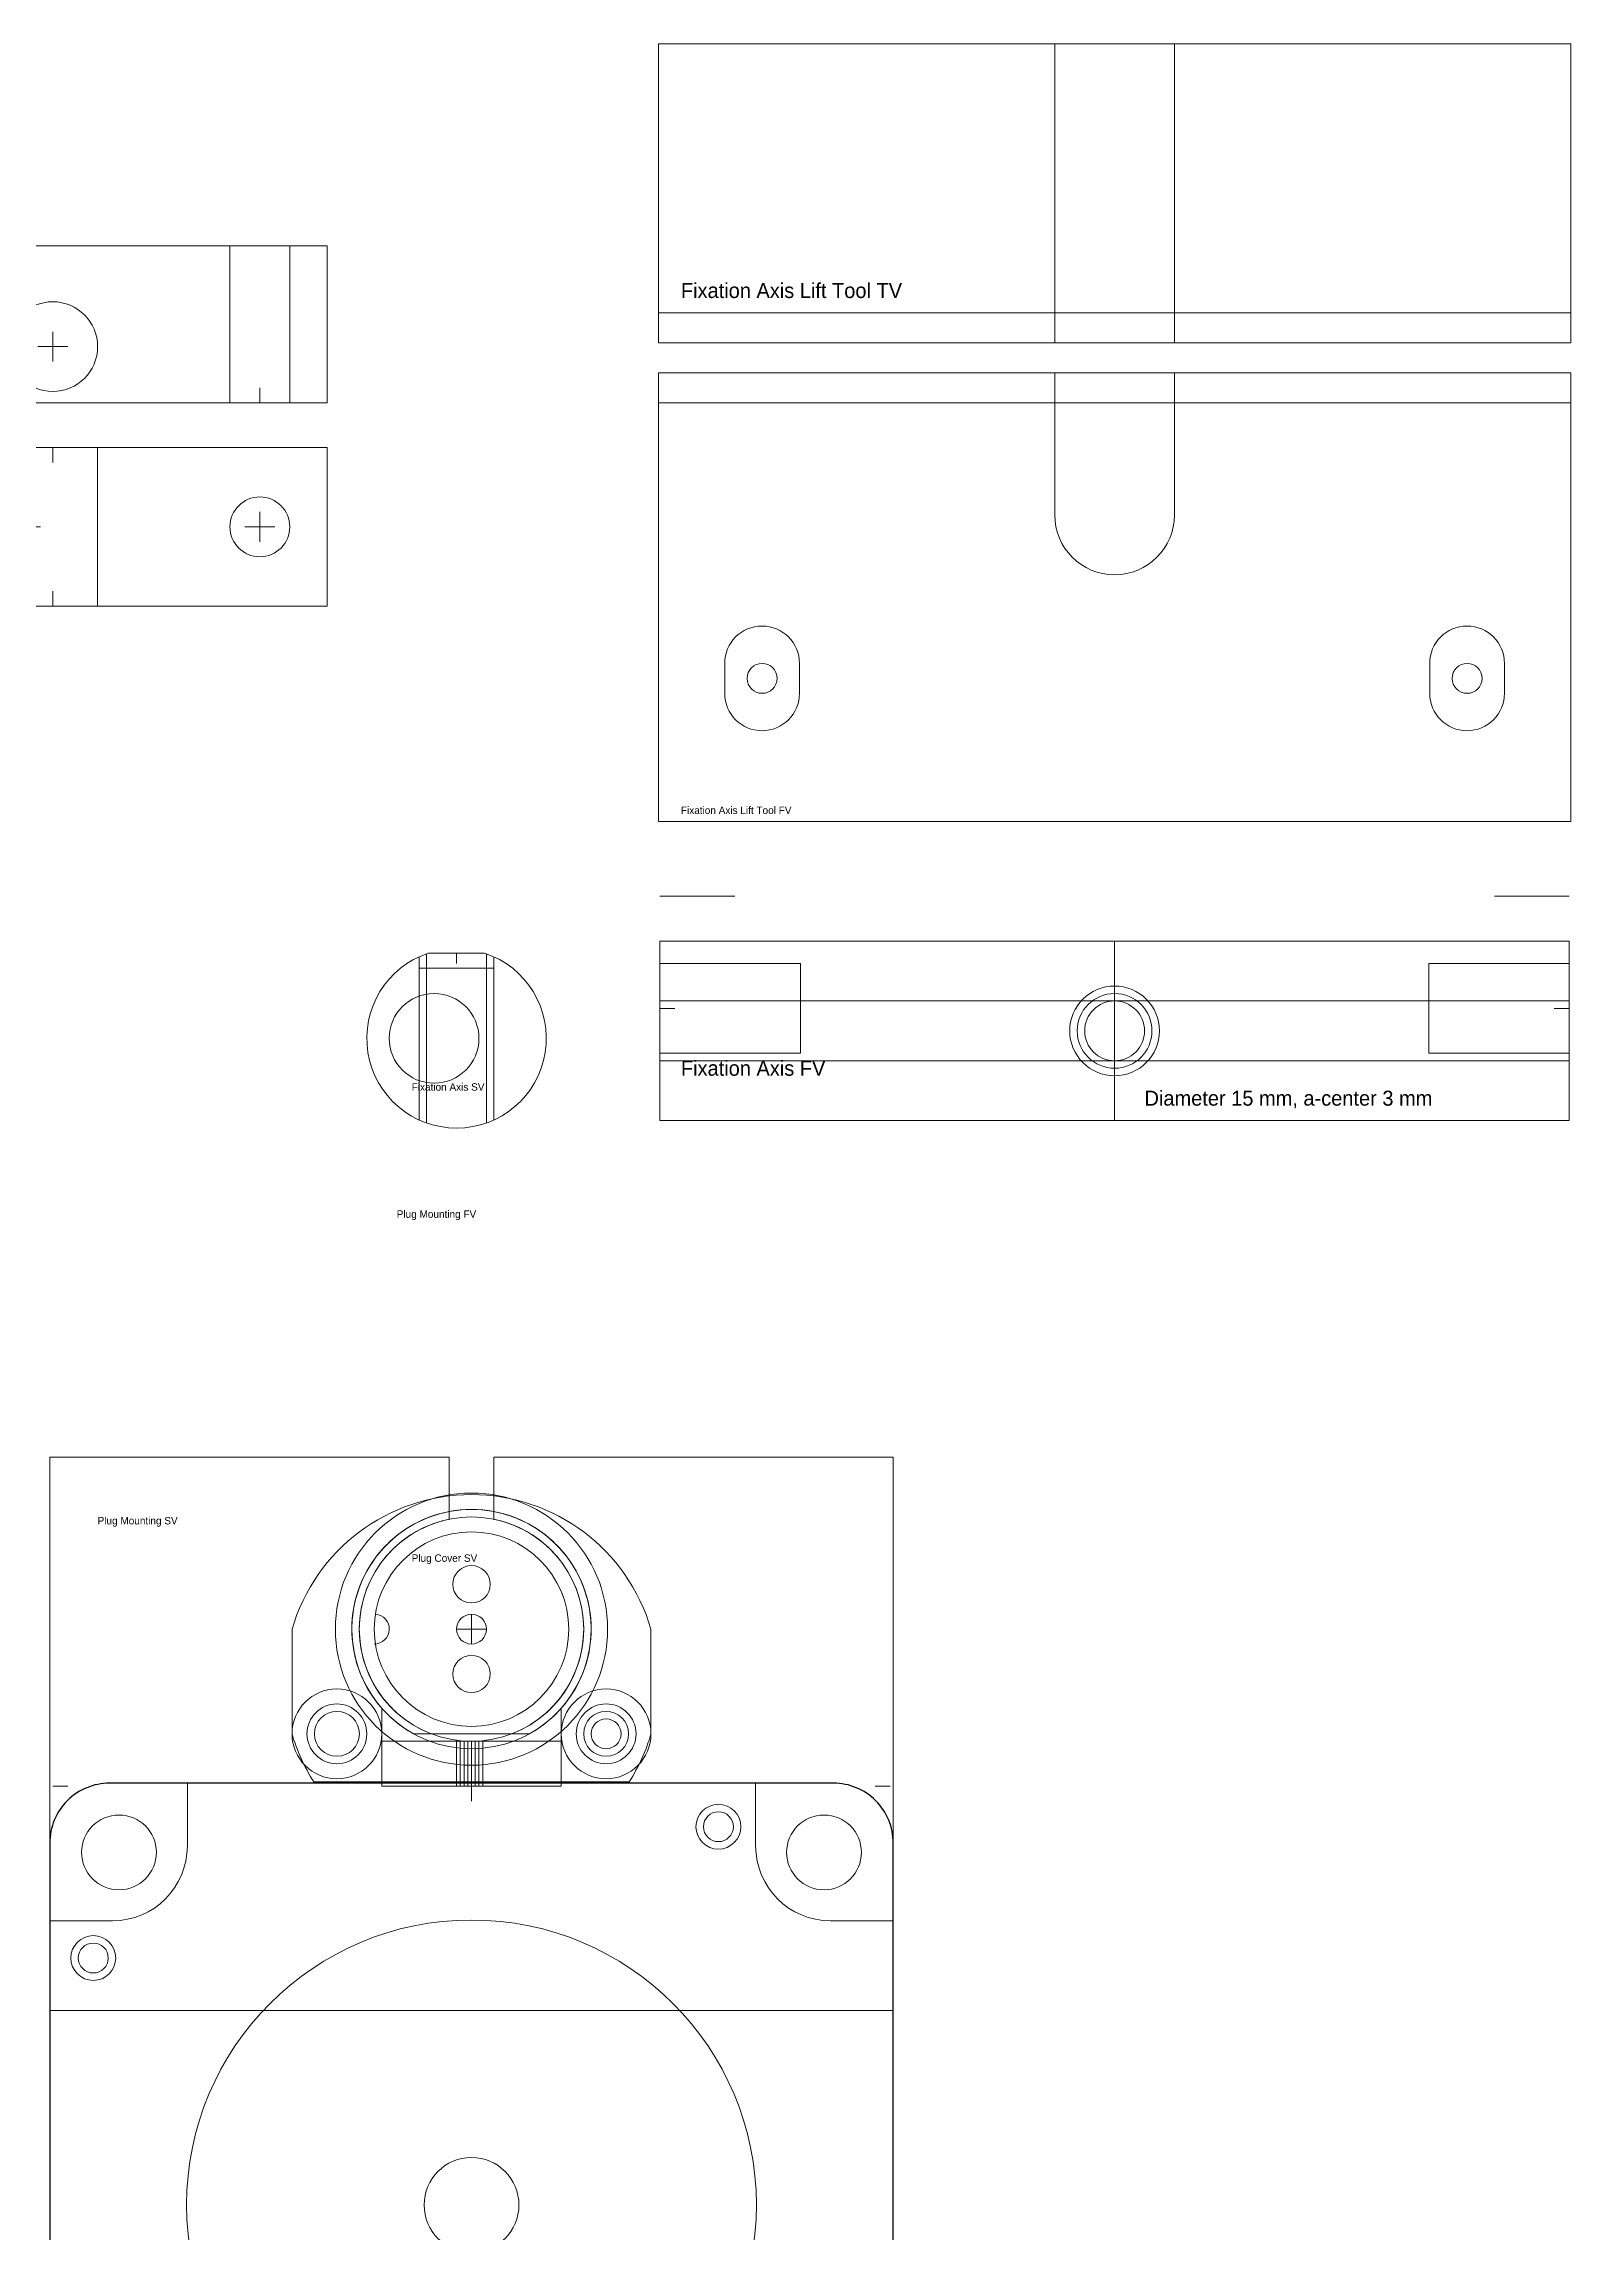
# Model space of a CAD drawing. Header units: millimetres. Extents: x -76 to 528, y -3 to 636.
# Drawn here: x 72.4 to 175, y 166.7 to 313 of the extents above; entities that cross this region are included whole.
import ezdxf

# ---------------------------------------------------------------- set-up
doc = ezdxf.new("R2010")
doc.units = ezdxf.units.MM
doc.layers.add('Hulplijn', color=3, linetype='Continuous')
doc.layers.add('Text', color=7, linetype='Continuous')
for name, color, linetype, lineweight in [('Inner', 8, 'Continuous', 9), ('Main', 7, 'Continuous', 20), ('Screw', 7, 'Continuous', 20), ('Screw Inner', 8, 'Continuous', 9)]:
    doc.layers.add(name, color=color, linetype=linetype, lineweight=lineweight)

# ---------------------------------------------------------------- blocks, each defined once
blk = doc.blocks.new('FIXATION MOUNT SV')
at = {"layer": 'Hulplijn', "linetype": 'Continuous', "lineweight": 0}
for p, q in [((-1, 4.75), (1, 4.75)), ((0, 5.75), (0, 3.75)), ((-21, 2), (-20, 1)), ((-16.5, 2), (-16.5, 1)), ((13.85, 2), (13.85, 1))]:
    blk.add_line(p, q, dxfattribs=at)
at = {"layer": 'Inner', "linetype": 'Continuous', "lineweight": 0}
for p, q in [((-18.5, 1), (-18.5, 11.5)), ((-14.5, 1), (-14.5, 11.5)), ((11.85, 1), (11.85, 11.5)), ((15.85, 1), (15.85, 11.5))]:
    blk.add_line(p, q, dxfattribs=at)
at = {"layer": 'Main', "linetype": 'Continuous', "lineweight": 0}
for p, q in [((-21, 11.5), (18.35, 11.5)), ((-21, 11.5), (-21, 1)), ((18.35, 11.5), (18.35, 1)), ((-21, 1), (18.35, 1))]:
    blk.add_line(p, q, dxfattribs=at)
blk.add_circle((0, 4.75), 3, dxfattribs=at)
at = {"layer": 'Text', "linetype": 'Continuous', "lineweight": 0, "insert": (-10, 2), "char_height": 0.5, "attachment_point": 1}
blk.add_mtext('Fixation Mount L SV', dxfattribs=at)
blk = doc.blocks.new('FIXATION MOUNT TV')
at = {"layer": 'Hulplijn', "linetype": 'Continuous', "lineweight": 0}
for p, q in [((0.3, 14.85), (0.3, 13.85)), ((-0.7, 13.85), (1.3, 13.85)), ((0.3, 13.85), (0.3, 12.85)), ((-5, 0), (-4, 0)), ((1.3, -1.325), (-0.7, -1.325)), ((0.3, -1.825), (0.3, -0.825)), ((5.6, 0), (4.6, 0)), ((0.3, -16.5), (0.3, -15.5)), ((-0.7, -16.5), (1.3, -16.5)), ((0.3, -17.5), (0.3, -16.5)), ((-4, -21), (-5, -20))]:
    blk.add_line(p, q, dxfattribs=at)
at = {"layer": 'Inner', "linetype": 'Continuous', "lineweight": 0}
for p, q in [((-5, 3), (5.6, 3)), ((-5, -3), (5.6, -3))]:
    blk.add_line(p, q, dxfattribs=at)
at = {"layer": 'Main', "linetype": 'Continuous', "lineweight": 0}
for p, q in [((-5, 18.35), (5.6, 18.35)), ((-5, -21), (-5, 18.35)), ((5.6, 18.35), (5.6, -21)), ((5.6, -21), (-5, -21))]:
    blk.add_line(p, q, dxfattribs=at)
for centre in [(0.3, 13.85), (0.3, -16.5)]:
    blk.add_circle(centre, 2, dxfattribs=at)
at = {"layer": 'Text', "linetype": 'Continuous', "lineweight": 0, "insert": (4.35, -12.6), "char_height": 0.5, "attachment_point": 1, "rotation": 90}
blk.add_mtext('Fixation Mount L TV', dxfattribs=at)
blk = doc.blocks.new('FIXATION AXIS SV')
at = {"layer": 'Hulplijn', "linetype": 'Continuous', "lineweight": 0}
blk.add_line((0, 5.7), (0, 5), dxfattribs=at)
at = {"layer": 'Inner', "linetype": 'Continuous', "lineweight": 0}
blk.add_line((-2.5, 4.7), (2.5, 4.7), dxfattribs=at)
at = {"layer": 'Main', "linetype": 'Continuous', "lineweight": 0}
blk.add_line((-1.87, 5.7), (1.87, 5.7), dxfattribs=at)
blk.add_circle((-1.5, 0), 3, dxfattribs=at)
blk.add_arc((0, 0), 6, 108.1949, 71.8051, dxfattribs=at)
at = {"layer": 'Screw Inner', "linetype": 'Continuous', "lineweight": 0}
for p, q in [((-2.5, 5.45), (-2.5, -5.45)), ((-2, 5.66), (-2, -5.66)), ((2, 5.66), (2, -5.66)), ((2.5, 5.45), (2.5, -5.45))]:
    blk.add_line(p, q, dxfattribs=at)
at = {"layer": 'Text', "linetype": 'Continuous', "lineweight": 0, "insert": (-3, -3), "char_height": 0.5, "attachment_point": 1}
blk.add_mtext('Fixation Axis SV', dxfattribs=at)
blk = doc.blocks.new('FIXATION AXIS LIFT TOOL FV')
at = {"layer": 'Hulplijn', "linetype": 'Continuous', "lineweight": 0}
for centre in [(0, 2.5), (47.14, 2.5)]:
    blk.add_circle(centre, 1, dxfattribs=at)
at = {"layer": 'Inner', "linetype": 'Continuous', "lineweight": 0}
for p, q in [((-6.93, 20.93), (19.57, 20.93)), ((27.57, 20.93), (54.07, 20.93))]:
    blk.add_line(p, q, dxfattribs=at)
at = {"layer": 'Main', "linetype": 'Continuous', "lineweight": 0}
for p, q in [((54.07, 22.93), (-6.93, 22.93)), ((-6.93, 22.93), (-6.93, -7.07)), ((19.57, 22.93), (19.57, 13.43)), ((27.57, 13.43), (27.57, 22.93)), ((54.07, -7.07), (54.07, 22.93)), ((19.57, 20.93), (27.57, 20.93)), ((-2.5, 3.5), (-2.5, 1.5)), ((2.5, 3.5), (2.5, 1.5)), ((44.64, 3.5), (44.64, 1.5)), ((49.64, 3.5), (49.64, 1.5)), ((-6.93, -7.07), (54.07, -7.07))]:
    blk.add_line(p, q, dxfattribs=at)
for centre, radius, start, end in [((23.57, 13.43), 4, 180, 0), ((0, 3.5), 2.5, 0, 180), ((47.14, 3.5), 2.5, 360, 180), ((0, 1.5), 2.5, 180, 0), ((47.14, 1.5), 2.5, 180, 360)]:
    blk.add_arc(centre, radius, start, end, dxfattribs=at)
at = {"layer": 'Text', "linetype": 'Continuous', "lineweight": 0, "insert": (-5.43, -6.07), "char_height": 0.5, "attachment_point": 1}
blk.add_mtext('Fixation Axis Lift Tool FV', dxfattribs=at)
blk = doc.blocks.new('FIXATION AXIS LIFT TOOL TV')
at = {"layer": 'Inner', "linetype": 'Continuous', "lineweight": 0}
for p, q in [((-30.5, 2), (-4, 2)), ((4, 2), (30.5, 2))]:
    blk.add_line(p, q, dxfattribs=at)
at = {"layer": 'Main', "linetype": 'Continuous', "lineweight": 0}
for p, q in [((30.5, 20), (-30.5, 20)), ((-30.5, 20), (-30.5, 0)), ((-4, 0), (-4, 20)), ((4, 0), (4, 20)), ((30.5, 0), (30.5, 20)), ((-4, 2), (4, 2)), ((-30.5, 0), (30.5, 0))]:
    blk.add_line(p, q, dxfattribs=at)
at = {"layer": 'Text', "linetype": 'Continuous', "lineweight": 0, "insert": (-29, 4), "char_height": 1, "attachment_point": 1}
blk.add_mtext('Fixation Axis Lift Tool TV', dxfattribs=at)
blk = doc.blocks.new('FIXATION AXIS FV')
at = {"layer": 'DEFPOINTS', "color": 0, "linetype": 'ByBlock', "lineweight": 0}
for p in [(0.02, 8.5), (62.02, 8.5), (62.02, 8.5), (62.02, 7.25), (62.02, 1.25), (62.02, -1.5)]:
    blk.add_point(p, dxfattribs=at)
at = {"layer": 'Hulplijn', "linetype": 'Continuous', "lineweight": 0}
for p, q in [((0.62, 11.5), (5.62, 11.5)), ((61.42, 11.5), (56.42, 11.5)), ((31.02, 8.5), (31.02, 7.5)), ((31.02, 8.5), (31.02, -3.5)), ((0.62, 4), (1.62, 4)), ((61.42, 4), (60.42, 4))]:
    blk.add_line(p, q, dxfattribs=at)
at = {"layer": 'Inner', "linetype": 'Continuous', "lineweight": 0}
for p, q in [((0.62, 7), (10.02, 7)), ((10.02, 7), (10.02, 1)), ((61.42, 7), (52.02, 7)), ((52.02, 7), (52.02, 1)), ((10.02, 1), (0.62, 1)), ((52.02, 1), (61.42, 1))]:
    blk.add_line(p, q, dxfattribs=at)
at = {"layer": 'Main', "linetype": 'Continuous', "lineweight": 0}
for p, q in [((0.62, 8.5), (61.42, 8.5)), ((0.62, -3.5), (0.62, 8.5)), ((61.42, -3.5), (61.42, 8.5)), ((0.62, 4.5), (61.42, 4.5)), ((0.62, 0.5), (61.42, 0.5)), ((0.62, -3.5), (61.42, -3.5))]:
    blk.add_line(p, q, dxfattribs=at)
blk.add_circle((31.02, 2.5), 3, dxfattribs=at)
at = {"layer": 'Screw Inner', "linetype": 'Continuous', "lineweight": 0}
for radius in [2.5, 2]:
    blk.add_circle((31.02, 2.5), radius, dxfattribs=at)
at = {"layer": 'Text', "linetype": 'Continuous', "lineweight": 0, "char_height": 1, "attachment_point": 1}
for s, insert in [('Fixation Axis FV', (2.02, 0.5)), ('Diameter 15 mm, a-center 3 mm', (33.02, -1.5))]:
    blk.add_mtext(s, dxfattribs=dict(at, insert=insert))
blk = doc.blocks.new('AVIATOR SOCKET NO NUT TV')
at = {"layer": 'Main'}
for radius in [9.1, 6.5]:
    blk.add_circle((0, 0), radius, dxfattribs=at)
blk.add_arc((0, -6.5), 1, 0, 175.5883, dxfattribs=at)
at = {"layer": 'Screw'}
blk.add_line((7, 3.87), (7, -3.87), dxfattribs=at)
for centre in [(-3, 0), (3, 0)]:
    blk.add_circle(centre, 1.25, dxfattribs=at)
for radius, start, end in [(8, 28.955, 331.045), (7.5, 21.0395, 338.9605)]:
    blk.add_arc((0, 0), radius, start, end, dxfattribs=at)
blk = doc.blocks.new('NEMA 23 STEPPER TV')
at = {"layer": 'Hulplijn', "linetype": 'Continuous', "lineweight": 0}
blk.add_line((0, -28.2), (0, -27), dxfattribs=at)
at = {"layer": 'Inner'}
for p, q in [((-19, 24), (-19, 28.2)), ((19, 24), (19, 28.2)), ((-24, 19), (-28.2, 19)), ((24, 19), (28.2, 19)), ((-24, -19), (-28.2, -19)), ((24, -19), (28.2, -19)), ((-19, -24), (-19, -28.2)), ((19, -24), (19, -28.2))]:
    blk.add_line(p, q, dxfattribs=at)
for centre, start, end in [((-24, 24), 270, 0), ((24, 24), 180, 270), ((-24, -24), 0, 90), ((24, -24), 90, 180)]:
    blk.add_arc(centre, 5, start, end, dxfattribs=at)
at = {"layer": 'Main'}
for p, q in [((-0.75, -31), (-0.75, -28)), ((-0.5, -31), (-0.5, -28)), ((-0.25, -31), (-0.25, -28)), ((0, -31), (0, -28)), ((0.25, -31), (0.25, -28)), ((0.5, -31), (0.5, -28)), ((0.75, -31), (0.75, -28)), ((1, -31), (1, -28))]:
    blk.add_line(p, q, dxfattribs=at)
blk.add_lwpolyline([(-6, -28), (6, -28), (6, -31), (-6, -31)], close=True, dxfattribs=at)
for centre, radius in [((-23.57, 23.57), 2.5), ((23.57, 23.57), 2.5), ((0, 0), 19.05), ((0, 0), 3.17), ((-23.57, -23.57), 2.5), ((23.57, -23.57), 2.5)]:
    blk.add_circle(centre, radius, dxfattribs=at)
at = {"layer": 'Screw Inner'}
for centre, radius in [((16.51, 25.29), 1.5), ((16.51, 25.29), 1), ((-25.29, 16.51), 1.5), ((-25.29, 16.51), 1), ((25.29, -16.51), 1.5), ((25.29, -16.51), 1), ((-16.51, -25.29), 1.5), ((-16.51, -25.29), 1)]:
    blk.add_circle(centre, radius, dxfattribs=at)
at = {"layer": 'Text'}
blk.add_lwpolyline([(-24.2, -28.2), (24.2, -28.2, 0.414214), (28.2, -24.2), (28.2, 24.2, 0.414214), (24.2, 28.2), (-24.2, 28.2, 0.414214), (-28.2, 24.2), (-28.2, -24.2, 0.414214)], format="xyb", close=True, dxfattribs=at)
blk = doc.blocks.new('PLUG COVER SV')
at = {"layer": 'Hulplijn', "linetype": 'Continuous', "lineweight": 0}
for p, q in [((-28, 15), (-27, 15)), ((28, 15), (27, 15))]:
    blk.add_line(p, q, dxfattribs=at)
blk.add_circle((0, 25.5), 1, dxfattribs=at)
at = {"layer": 'Main', "linetype": 'Continuous', "lineweight": 0}
for p, q in [((-28.2, 37), (-28.2, 0)), ((-1.5, 37), (-28.2, 37)), ((-1.5, 32.85), (-1.5, 37)), ((28.2, 37), (1.5, 37)), ((1.5, 32.85), (1.5, 37)), ((28.2, 0), (28.2, 37)), ((-28.2, 0), (28.2, 0))]:
    blk.add_line(p, q, dxfattribs=at)
for centre, radius in [((-9, 18.5), 3), ((9, 18.5), 3), ((-9, 18.5), 1.5), ((9, 18.5), 1.5), ((16.51, 12.29), 1.5), ((-25.29, 3.51), 1.5)]:
    blk.add_circle(centre, radius, dxfattribs=at)
at = {"layer": 'Screw', "linetype": 'Continuous', "lineweight": 0}
for radius, start, end in [(8, 100.8069, 79.1931), (7.5, 101.537, 78.463)]:
    blk.add_arc((0, 25.5), radius, start, end, dxfattribs=at)
at = {"layer": 'Text', "linetype": 'Continuous', "lineweight": 0, "insert": (-25, 33), "char_height": 0.5, "attachment_point": 1}
blk.add_mtext('Plug Mounting SV', dxfattribs=at)
blk = doc.blocks.new('PLUG MOUNTING FV')
at = {"layer": 'Hulplijn', "linetype": 'Continuous', "lineweight": 0}
for p, q in [((0, 11), (0, 9)), ((-1, 10), (1, 10))]:
    blk.add_line(p, q, dxfattribs=at)
at = {"layer": 'Main', "linetype": 'Continuous', "lineweight": 0}
for p, q in [((-12, 10), (-12, 3)), ((12, 10), (12, 3)), ((-6, -0.2), (-6, 4.71)), ((6, 4.71), (6, -0.2)), ((-6, -0.2), (-6, 3)), ((6, 3), (6, -0.2)), ((10.55, -0.2), (-10.55, -0.2))]:
    blk.add_line(p, q, dxfattribs=at)
for centre, radius, start, end in [((0, 6.5), 12.5, 16.2602, 163.7398), ((0, 10), 8, 318.5904, 221.4096), ((0, 6.5), 12.5, 196.2602, 212.4118), ((0, 6.5), 12.5, 327.5882, 343.7398)]:
    blk.add_arc(centre, radius, start, end, dxfattribs=at)
at = {"layer": 'Screw'}
for centre, radius in [((-9, 3), 2), ((-9, 3), 1.5), ((9, 3), 2), ((9, 3), 1.5)]:
    blk.add_circle(centre, radius, dxfattribs=at)
at = {"layer": 'Text', "linetype": 'Continuous', "lineweight": 0, "insert": (-4, 15), "char_height": 0.5, "attachment_point": 1}
blk.add_mtext('Plug Cover SV', dxfattribs=at)

msp = doc.modelspace()

# ---------------------------------------------------------------- linework, layer by layer
at = {"layer": 'Hulplijn', "linetype": 'Continuous', "lineweight": 0}
msp.add_circle((110, 200), 1, dxfattribs=at)

# ---------------------------------------------------------------- block references
at = {"layer": 'Hulplijn', "linetype": 'Continuous', "lineweight": 0, "rotation": 270}
for name, p in [('FIXATION MOUNT TV', (73, 281)), ('AVIATOR SOCKET NO NUT TV', (101, 207))]:
    msp.add_blockref(name, p, dxfattribs=at)
at = {"layer": 'Hulplijn', "linetype": 'Continuous', "lineweight": 0}
msp.add_blockref('PLUG MOUNTING FV', (101, 197), dxfattribs=at)
at = {"layer": 'Inner', "linetype": 'Continuous', "lineweight": 0}
msp.add_blockref('FIXATION MOUNT SV', (73, 288), dxfattribs=at)
at = {"layer": 'Main', "linetype": 'Continuous', "lineweight": 0}
for name, p in [('FIXATION AXIS LIFT TOOL TV', (144, 293)), ('FIXATION AXIS LIFT TOOL FV', (120.43, 268.07)), ('FIXATION AXIS FV', (112.98, 244.5)), ('PLUG COVER SV', (101, 181.5))]:
    msp.add_blockref(name, p, dxfattribs=at)
at = {"layer": 'Main', "rotation": 180}
msp.add_blockref('NEMA 23 STEPPER TV', (101, 168.5), dxfattribs=at)
at = {"layer": 'Screw Inner', "linetype": 'Continuous', "lineweight": 0}
msp.add_blockref('FIXATION AXIS SV', (100, 246.5), dxfattribs=at)

# ---------------------------------------------------------------- texts
at = {"layer": 'Text', "linetype": 'Continuous', "lineweight": 0, "insert": (96, 235), "char_height": 0.5, "attachment_point": 1}
msp.add_mtext('Plug Mounting FV', dxfattribs=at)

doc.saveas('drawing.dxf')
